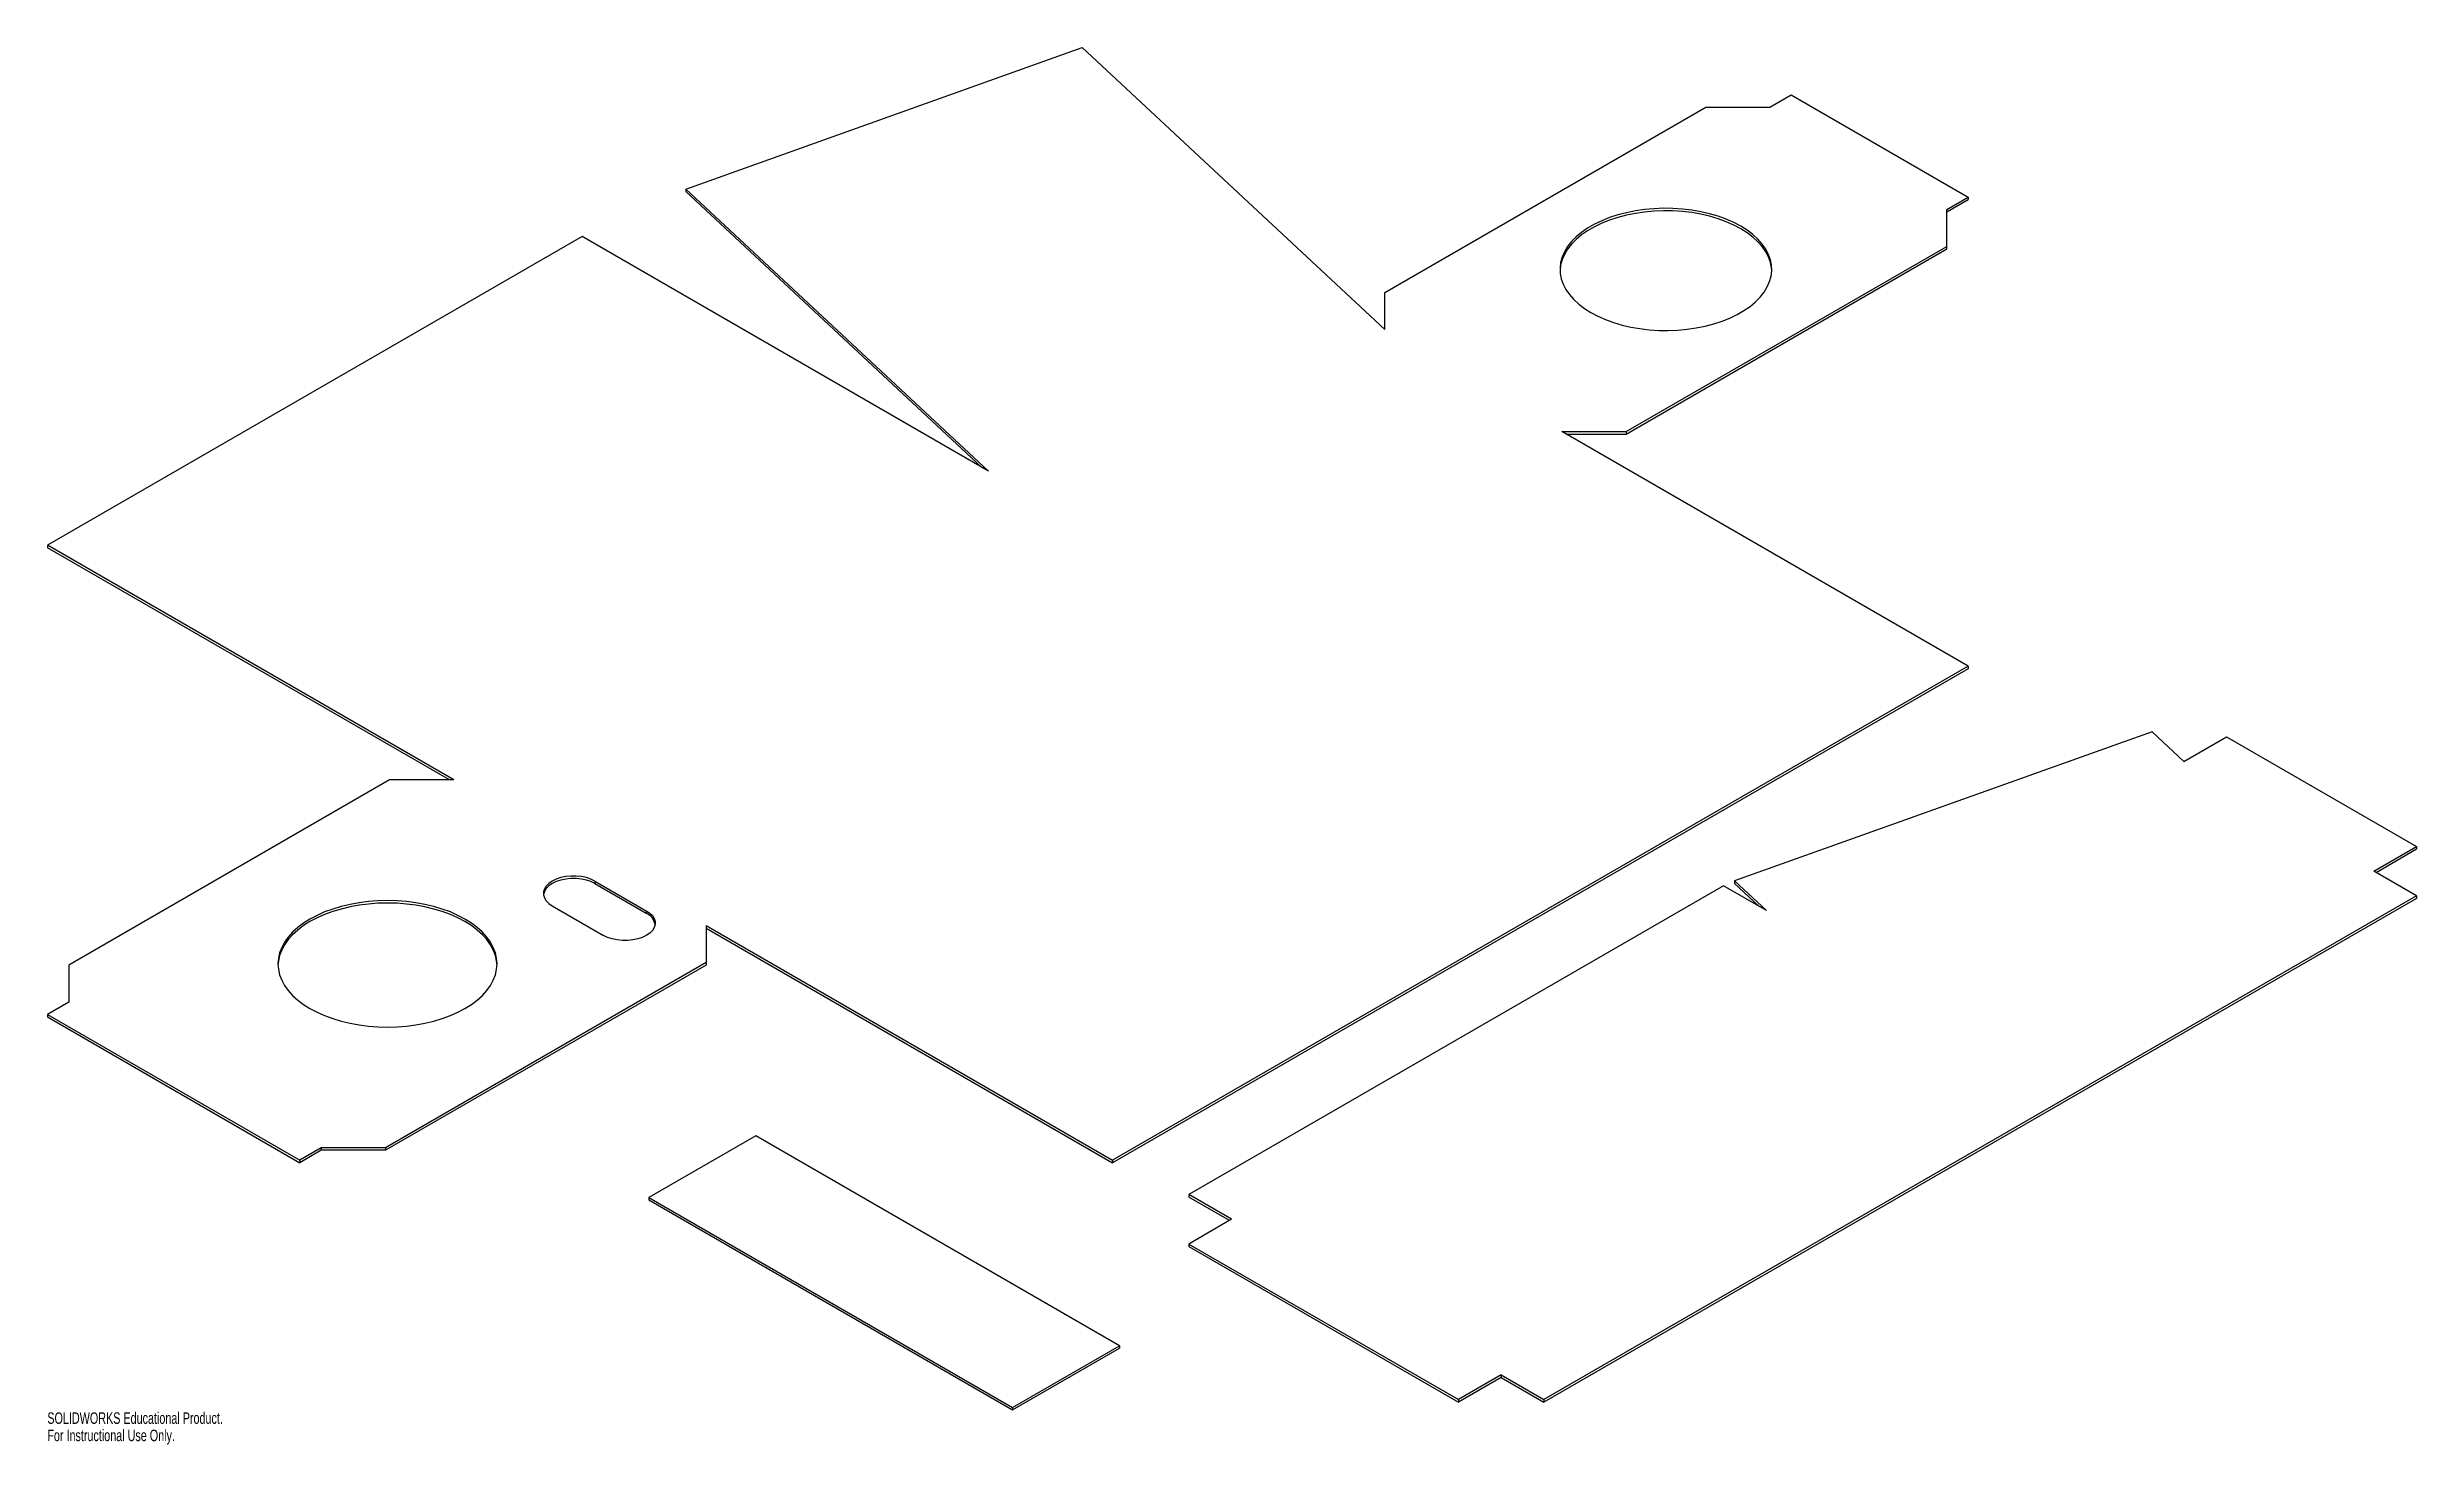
# Paper-space layout '_Isometric' of a CAD drawing. Header units: inches. Extents: x -60.5 to -21.4, y -38 to -14.9.
import ezdxf

# ---------------------------------------------------------------- set-up
doc = ezdxf.new("R2010")
doc.units = ezdxf.units.IN
doc.header["$MEASUREMENT"] = 0
doc.styles.add('SLDTEXTSTYLE0', font='TXT', dxfattribs={"width": 0.7})

psp = doc.layouts.new('_Isometric')

# ---------------------------------------------------------------- linework, layer by layer
at = {"color": 7, "linetype": 'Continuous', "lineweight": 25}
for p, q in [((-49.968, -17.246), (-43.418, -14.904)), ((-38.416, -19.566), (-43.418, -14.904)), ((-38.416, -18.954), (-33.112, -15.892)), ((-33.112, -15.892), (-32.052, -15.892)), ((-32.052, -15.892), (-31.698, -15.688)), ((-31.698, -15.688), (-28.773, -17.377)), ((-49.968, -17.246), (-44.965, -21.908)), ((-49.968, -17.246), (-49.968, -17.287)), ((-49.968, -17.287), (-45.083, -21.84)), ((-29.126, -17.581), (-28.773, -17.377)), ((-29.126, -17.623), (-28.773, -17.419)), ((-29.126, -18.235), (-29.126, -17.581)), ((-28.773, -17.377), (-28.773, -17.419)), ((-51.683, -18.03), (-60.522, -23.133)), ((-44.965, -21.908), (-51.683, -18.03)), ((-34.429, -21.255), (-29.126, -18.193)), ((-34.429, -21.296), (-29.126, -18.235)), ((-38.416, -19.566), (-38.416, -18.954)), ((-35.49, -21.255), (-34.429, -21.255)), ((-28.773, -25.133), (-35.49, -21.255)), ((-35.418, -21.296), (-34.429, -21.296)), ((-34.429, -21.255), (-34.429, -21.296)), ((-53.804, -27.011), (-60.522, -23.133)), ((-60.522, -23.133), (-60.522, -23.174)), ((-53.876, -27.011), (-60.522, -23.174)), ((-28.773, -25.133), (-42.915, -33.297)), ((-28.773, -25.174), (-42.915, -33.339)), ((-28.773, -25.133), (-28.773, -25.174)), ((-25.734, -26.216), (-32.636, -28.682)), ((-25.208, -26.707), (-25.734, -26.216)), ((-25.208, -26.707), (-24.501, -26.299)), ((-24.501, -26.299), (-21.361, -28.112)), ((-54.865, -27.011), (-60.168, -30.072)), ((-53.804, -27.011), (-54.865, -27.011)), ((-22.068, -28.52), (-21.361, -28.112)), ((-22.032, -28.541), (-21.361, -28.153)), ((-21.361, -28.112), (-21.361, -28.153)), ((-21.361, -28.928), (-22.068, -28.52)), ((-51.471, -28.684), (-50.622, -29.174)), ((-51.471, -28.684), (-51.471, -28.726)), ((-51.471, -28.726), (-50.622, -29.216)), ((-32.816, -28.765), (-41.655, -33.867)), ((-21.361, -28.928), (-35.786, -37.255)), ((-21.361, -28.97), (-35.786, -37.297)), ((-32.109, -29.173), (-32.816, -28.765)), ((-32.636, -28.682), (-32.109, -29.173)), ((-32.636, -28.682), (-32.636, -28.724)), ((-32.636, -28.724), (-32.226, -29.105)), ((-21.361, -28.928), (-21.361, -28.97)), ((-52.178, -29.092), (-51.329, -29.582)), ((-50.622, -29.174), (-50.622, -29.216)), ((-49.632, -29.419), (-42.915, -33.297)), ((-49.632, -29.419), (-49.632, -30.073)), ((-49.632, -29.461), (-42.915, -33.339)), ((-60.168, -30.072), (-60.168, -30.684)), ((-49.632, -30.031), (-54.935, -33.093)), ((-49.632, -30.073), (-54.935, -33.134)), ((-60.168, -30.684), (-60.522, -30.888)), ((-60.522, -30.888), (-56.35, -33.297)), ((-60.522, -30.888), (-60.522, -30.93)), ((-60.522, -30.93), (-56.35, -33.339)), ((-48.813, -32.894), (-50.58, -33.915)), ((-42.802, -36.364), (-48.813, -32.894)), ((-55.996, -33.093), (-56.35, -33.297)), ((-55.996, -33.134), (-56.35, -33.339)), ((-54.935, -33.093), (-55.996, -33.093)), ((-55.996, -33.093), (-55.996, -33.134)), ((-54.935, -33.134), (-55.996, -33.134)), ((-54.935, -33.093), (-54.935, -33.134)), ((-56.35, -33.297), (-56.35, -33.339)), ((-42.915, -33.297), (-42.915, -33.339)), ((-50.58, -33.915), (-50.58, -33.956)), ((-50.58, -33.915), (-44.57, -37.385)), ((-50.58, -33.956), (-44.57, -37.426)), ((-40.948, -34.275), (-41.655, -33.867)), ((-41.655, -33.867), (-41.655, -33.909)), ((-40.984, -34.296), (-41.655, -33.909)), ((-40.948, -34.275), (-41.655, -34.684)), ((-41.655, -34.684), (-37.2, -37.255)), ((-41.655, -34.684), (-41.655, -34.725)), ((-41.655, -34.725), (-37.2, -37.297)), ((-44.57, -37.385), (-42.802, -36.364)), ((-44.57, -37.426), (-42.802, -36.406)), ((-42.802, -36.364), (-42.802, -36.406)), ((-36.493, -36.847), (-37.2, -37.255)), ((-36.493, -36.889), (-37.2, -37.297)), ((-36.493, -36.847), (-35.786, -37.255)), ((-36.493, -36.847), (-36.493, -36.889)), ((-36.493, -36.889), (-35.786, -37.297)), ((-44.57, -37.385), (-44.57, -37.426)), ((-37.2, -37.255), (-37.2, -37.297)), ((-35.786, -37.255), (-35.786, -37.297))]:
    psp.add_line(p, q, dxfattribs=at)
at = {"color": 7, "linetype": 'Continuous', "lineweight": 25, "flags": 128}
for points in [[(-35.008, -19.288), (-34.892, -19.349), (-34.767, -19.404), (-34.635, -19.452), (-34.495, -19.493), (-34.349, -19.527), (-34.198, -19.553), (-34.045, -19.571), (-33.889, -19.581), (-33.732, -19.583), (-33.575, -19.577), (-33.42, -19.563), (-33.268, -19.541), (-33.119, -19.511), (-32.976, -19.474), (-32.84, -19.429), (-32.711, -19.377), (-32.59, -19.319), (-32.479, -19.255), (-32.379, -19.185), (-32.289, -19.111), (-32.212, -19.032), (-32.147, -18.95), (-32.095, -18.864), (-32.056, -18.776), (-32.032, -18.687), (-32.021, -18.596), (-32.025, -18.506), (-32.042, -18.415), (-32.074, -18.327), (-32.119, -18.24), (-32.178, -18.156), (-32.249, -18.075), (-32.332, -17.998), (-32.427, -17.926), (-32.533, -17.859), (-32.649, -17.798), (-32.774, -17.743), (-32.907, -17.695), (-33.047, -17.654), (-33.193, -17.62), (-33.343, -17.594), (-33.497, -17.576), (-33.653, -17.565), (-33.81, -17.563), (-33.967, -17.57), (-34.122, -17.584), (-34.274, -17.606), (-34.422, -17.636), (-34.565, -17.673), (-34.702, -17.718), (-34.831, -17.77), (-34.952, -17.828), (-35.063, -17.892), (-35.163, -17.961), (-35.253, -18.036), (-35.33, -18.115), (-35.395, -18.197), (-35.447, -18.283), (-35.485, -18.371), (-35.51, -18.46), (-35.52, -18.551), (-35.517, -18.641), (-35.499, -18.732), (-35.468, -18.82), (-35.423, -18.907), (-35.364, -18.991), (-35.293, -19.072), (-35.209, -19.149), (-35.114, -19.221), (-35.008, -19.288)], [(-32.021, -18.594), (-32.025, -18.547), (-32.042, -18.457), (-32.074, -18.368), (-32.119, -18.281), (-32.178, -18.197), (-32.249, -18.117), (-32.332, -18.04), (-32.427, -17.968), (-32.533, -17.901), (-32.649, -17.84), (-32.774, -17.785), (-32.907, -17.736), (-33.047, -17.695), (-33.193, -17.662), (-33.343, -17.635), (-33.497, -17.617), (-33.653, -17.607), (-33.81, -17.605), (-33.967, -17.611), (-34.122, -17.625), (-34.274, -17.648), (-34.422, -17.677), (-34.565, -17.715), (-34.702, -17.76), (-34.831, -17.811), (-34.952, -17.869), (-35.063, -17.934), (-35.163, -18.003), (-35.253, -18.078), (-35.33, -18.156), (-35.395, -18.239), (-35.447, -18.325), (-35.485, -18.412), (-35.51, -18.502), (-35.52, -18.592), (-35.52, -18.594)], [(-51.471, -28.726), (-51.537, -28.693), (-51.613, -28.668), (-51.695, -28.651), (-51.781, -28.642), (-51.868, -28.642), (-51.954, -28.651), (-52.035, -28.668), (-52.111, -28.693), (-52.178, -28.726), (-52.234, -28.764), (-52.277, -28.808), (-52.307, -28.855), (-52.322, -28.905), (-52.323, -28.909)], [(-51.471, -28.684), (-51.537, -28.652), (-51.613, -28.627), (-51.695, -28.609), (-51.781, -28.601), (-51.868, -28.601), (-51.954, -28.609), (-52.035, -28.627), (-52.111, -28.652), (-52.178, -28.684), (-52.234, -28.723), (-52.277, -28.766), (-52.307, -28.814), (-52.322, -28.863), (-52.322, -28.913), (-52.307, -28.963), (-52.277, -29.01), (-52.234, -29.054), (-52.178, -29.092)], [(-56.181, -30.791), (-56.064, -30.853), (-55.939, -30.908), (-55.806, -30.957), (-55.665, -30.999), (-55.519, -31.034), (-55.369, -31.061), (-55.215, -31.081), (-55.058, -31.093), (-54.9, -31.097), (-54.742, -31.093), (-54.586, -31.081), (-54.431, -31.061), (-54.281, -31.034), (-54.135, -30.999), (-53.995, -30.957), (-53.861, -30.908), (-53.736, -30.853), (-53.62, -30.791), (-53.513, -30.724), (-53.417, -30.651), (-53.332, -30.574), (-53.259, -30.493), (-53.198, -30.409), (-53.151, -30.322), (-53.117, -30.233), (-53.096, -30.143), (-53.089, -30.052), (-53.096, -29.961), (-53.117, -29.87), (-53.151, -29.781), (-53.198, -29.694), (-53.259, -29.61), (-53.332, -29.529), (-53.417, -29.452), (-53.513, -29.38), (-53.62, -29.312), (-53.736, -29.251), (-53.861, -29.195), (-53.995, -29.146), (-54.135, -29.104), (-54.281, -29.069), (-54.431, -29.042), (-54.586, -29.022), (-54.742, -29.01), (-54.9, -29.006), (-55.058, -29.01), (-55.215, -29.022), (-55.369, -29.042), (-55.519, -29.069), (-55.665, -29.104), (-55.806, -29.146), (-55.939, -29.195), (-56.064, -29.251), (-56.181, -29.312), (-56.287, -29.38), (-56.384, -29.452), (-56.468, -29.529), (-56.541, -29.61), (-56.602, -29.694), (-56.649, -29.781), (-56.684, -29.87), (-56.704, -29.961), (-56.711, -30.052), (-56.704, -30.143), (-56.684, -30.233), (-56.649, -30.322), (-56.602, -30.409), (-56.541, -30.493), (-56.468, -30.574), (-56.384, -30.651), (-56.287, -30.724), (-56.181, -30.791)], [(-53.089, -30.072), (-53.096, -30.002), (-53.117, -29.912), (-53.151, -29.823), (-53.198, -29.736), (-53.259, -29.651), (-53.332, -29.571), (-53.417, -29.494), (-53.513, -29.421), (-53.62, -29.354), (-53.736, -29.292), (-53.861, -29.237), (-53.995, -29.188), (-54.135, -29.146), (-54.281, -29.111), (-54.431, -29.083), (-54.586, -29.064), (-54.742, -29.052), (-54.9, -29.048), (-55.058, -29.052), (-55.215, -29.064), (-55.369, -29.083), (-55.519, -29.111), (-55.665, -29.146), (-55.806, -29.188), (-55.939, -29.237), (-56.064, -29.292), (-56.181, -29.354), (-56.287, -29.421), (-56.384, -29.494), (-56.468, -29.571), (-56.541, -29.651), (-56.602, -29.736), (-56.649, -29.823), (-56.684, -29.912), (-56.704, -30.002), (-56.711, -30.072)], [(-50.622, -29.174), (-50.566, -29.213), (-50.522, -29.256), (-50.493, -29.303), (-50.478, -29.353), (-50.478, -29.403), (-50.493, -29.453), (-50.522, -29.5), (-50.566, -29.544), (-50.622, -29.582), (-50.689, -29.615), (-50.764, -29.64), (-50.846, -29.657), (-50.932, -29.666), (-51.019, -29.666), (-51.105, -29.657), (-51.187, -29.64), (-51.262, -29.615), (-51.329, -29.582)]]:
    psp.add_lwpolyline(points, dxfattribs=at)
at = {"color": 7, "linetype": 'Continuous', "lineweight": 25}
psp.add_arc((-50.725, -29.446), 0.253, 10.8139, 65.9392, dxfattribs=at)

# ---------------------------------------------------------------- texts
at = {"color": 7, "linetype": 'Continuous', "char_height": 0.1903, "attachment_point": 1, "style": 'SLDTEXTSTYLE0'}
for s, insert in [('SOLIDWORKS Educational Product.', (-60.522, -37.466)), ('For Instructional Use Only.', (-60.522, -37.752))]:
    psp.add_mtext(s, dxfattribs=dict(at, insert=insert))

doc.saveas('drawing.dxf')
